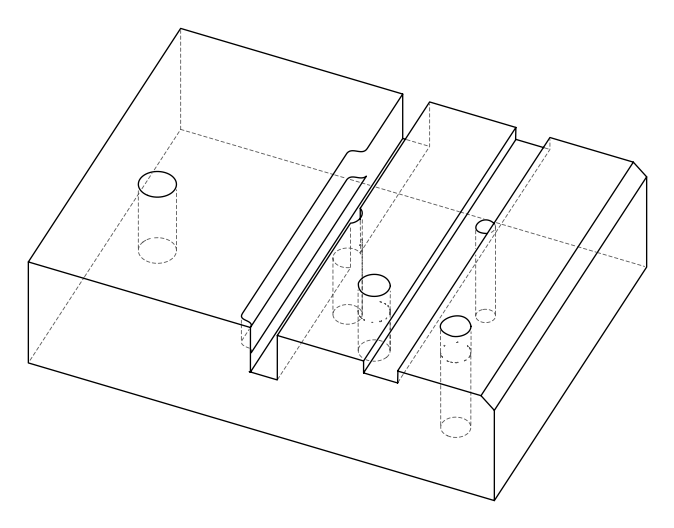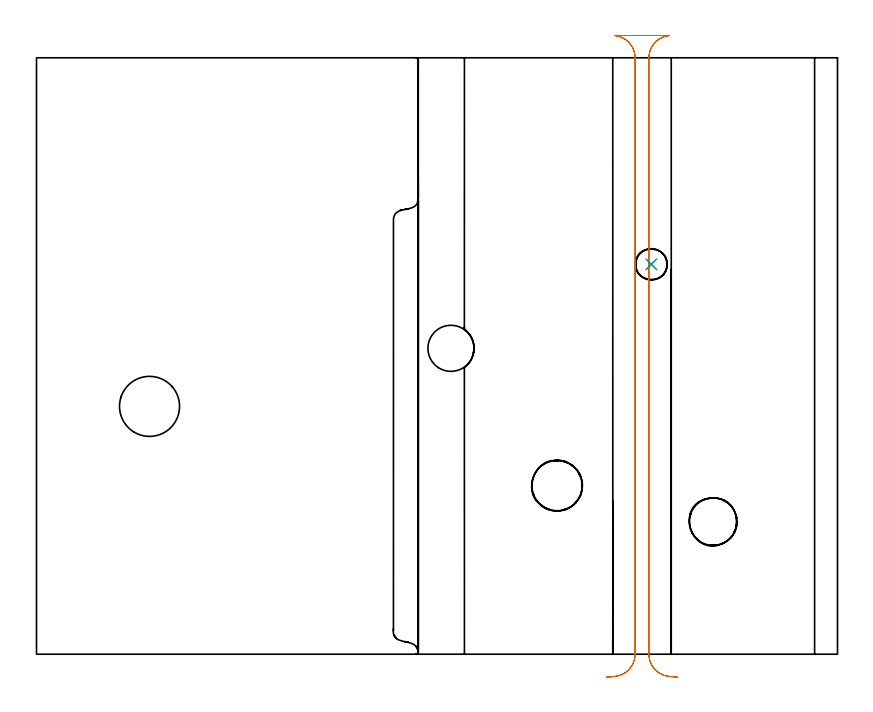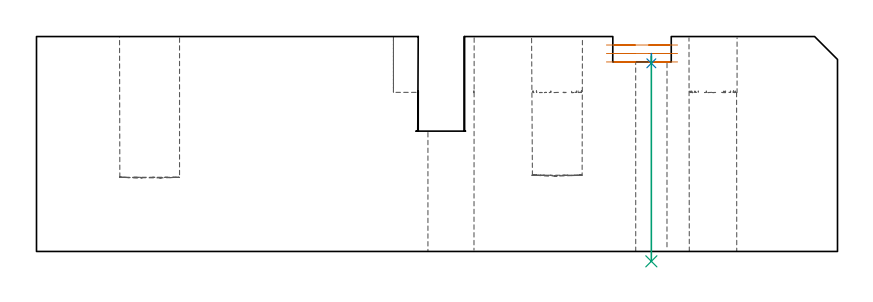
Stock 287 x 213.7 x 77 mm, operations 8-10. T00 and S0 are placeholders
(PLAN: 10 operations, 8 tool changes, 54.3 min)
(1 INDEXABLE_INSERT_DRILL_THROUGH_HOLE_FROM_SOLID | STEP1HOLE | NXT0302_004 | 0.32 min | 16448 mm3)
(2 INDEXABLE_INSERT_DRILL_THROUGH_HOLE_FROM_SOLID_1 | STEP1HOLE_1 | NXT0302_005 | 0.32 min | 17460 mm3)
(3 INDEXABLE_INSERT_DRILL_BLIND_HOLE_FROM_SOLID | STEP1POCKET | NXT0302_007 | 0.21 min | 12657 mm3)
(4 INDEXABLE_INSERT_DRILL_BLIND_HOLE_FROM_SOLID_1 | STEP1POCKET_1 | NXT0302_014 | 0.21 min | 18339 mm3)
(5 AREA_MILL | FG_CHAMFER_SURFACE | UGT0205_001 | 5.36 min | 7188 mm3)
(6 MILL_OPEN_POCKET | POCKET_OPEN | UGT0201_014 | Follow Part, ap 1.5, ae 75% | 40.43 min | 96714 mm3)
(7 MILL_RECTANGULAR_SLOT | SLOT_RECTANGULAR | NXT0201_012 | Follow Part, ap 4, ae 75% | 4.05 min | 46500 mm3)
(8 MILL_RECTANGULAR_SLOT_1 | SLOT_RECTANGULAR_1 | NXT0201_012 | Follow Part, ap 4, ae 75% | 3.05 min | 39784 mm3)
(9 SPOT_DRILL | STEP1HOLE_2 | NXT0321_9005460120000 | 0.03 min | 0 mm3)
(10 DRILL_THROUGH_HOLE_INTO_CENTER | STEP1HOLE_2 | NXT0301_083 | 0.3 min | 5597 mm3)
(TOOL NXT0302_004 | Index. Insert Drill 16.5mm [880-D1650L20-05] | D16.5 PA176 FL83 Z2)
(TOOL NXT0302_005 | Index. Insert Drill 17mm [880-D1700L20-05] | D17 PA176 FL85 Z2)
(TOOL NXT0302_007 | Index. Insert Drill 18mm [880-D1800L25-05] | D18 PA176 FL90 Z2)
(TOOL NXT0302_014 | Index. Insert Drill 21.5mm [880-D2150L25-03] | D21.5 PA176 FL65 Z2)
(TOOL UGT0205_001 | Chamfer Mill 20 x 3 x 45 deg. | D20 FL50 Z2)
(TOOL UGT0201_014 | End mill 6 mm | D6 FL24 Z4)
(TOOL NXT0201_012 | ENDMILL 16mm [2P460-1600-NA 1630] | D16 FL38 Z6)
(TOOL NXT0321_9005460120000 | NC Spot Drill, 142deg, 12mm, Carbide, Uncoated | D12 PA142 FL30 Z2)
(TOOL NXT0301_083 | Carbide Drill 11.2mm [860.1-1120-056A1-MM 2214] | D11.2 PA140 FL72 Z2)
(OP 8 MILL_RECTANGULAR_SLOT_1)
G17 G21 G94 G90
T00 M6
G54
G17 G0 G90 X229.697 Y-8.23 S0 M3
G43 Z87. H1
Z73.967
G94 G1 X226.708 Y-7.97 F250.
G2 X219.4 Y0. R8. F500.
G1 Y213.7
G2 X226.708 Y221.67 R8.
G1 Y221.7
X207.192
Y221.67
G2 X214.5 Y213.7 R8.
G1 Y0.
G2 X207.192 Y-7.97 R8.
G1 X204.203 Y-8.23 F250.
G0 X229.697 Z70.933
G1 X226.708 Y-7.97
G2 X219.4 Y0. R8. F500.
G1 Y213.7
G2 X226.708 Y221.67 R8.
G1 Y221.7
X207.192
Y221.67
G2 X214.5 Y213.7 R8.
G1 Y0.
G2 X207.192 Y-7.97 R8.
G1 X204.203 Y-8.23 F250.
G0 X229.697 Z67.9
G1 X226.708 Y-7.97
G2 X219.4 Y0. R8. F500.
G1 Y213.7
G2 X226.708 Y221.67 R8.
G1 Y221.7
X207.192
Y221.67
G2 X214.5 Y213.7 R8.
G1 Y0.
G2 X207.192 Y-7.97 R8.
G1 X204.203 Y-8.23 F250.
G0 Z87.
M5
M2
(OP 9 SPOT_DRILL)
G17 G21 G94 G90
T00 M6
G54
G17 G0 G90 X220.3 Y139.7 S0 M3
G43 Z87. H0
G94 G81 G98 Z67.418 F250. R70.9
G80
M5
M2
(OP 10 DRILL_THROUGH_HOLE_INTO_CENTER)
G17 G21 G94 G90
T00 M6
G54
G17 G0 G90 X220.3 Y139.7 S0 M3
G43 Z87. H1
G94 G73 G98 Z-3.538 F250. Q10.205 R69.9
G80
M5
M2
